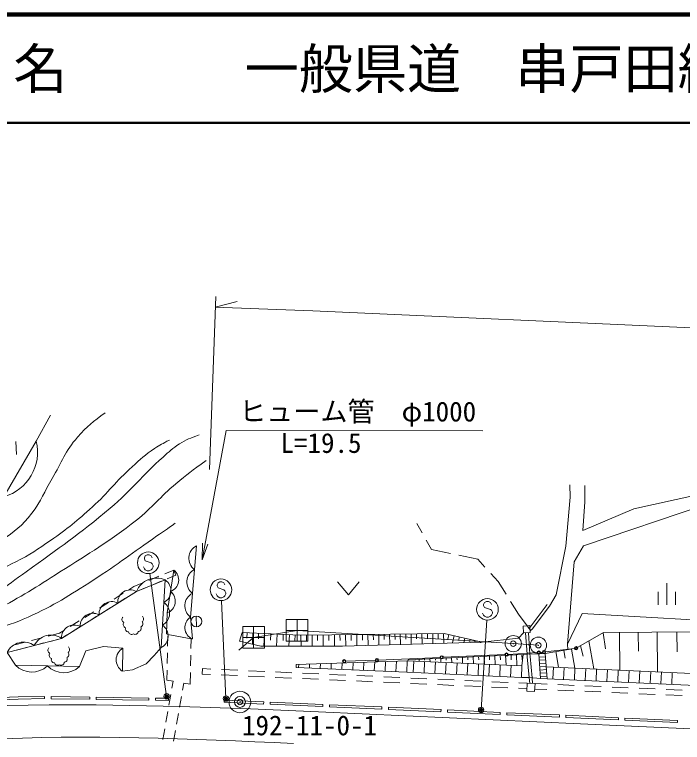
# Model space of a CAD drawing. Units: millimetres, scale not verified. Extents: x 40000 to 680000, y 20000 to 380000.
# Drawn here: x 195481 to 257174, y 312787 to 380000 of the extents above; entities that cross this region are included whole.
import ezdxf
from ezdxf.enums import TextEntityAlignment as Align

# ---------------------------------------------------------------- set-up
doc = ezdxf.new("R2010")
doc.units = ezdxf.units.MM
doc.header["$LTSCALE"] = 1000
doc.header["$PDMODE"] = 32
doc.header["$PDSIZE"] = 500
doc.linetypes.add('CHAIN', pattern=[18.5, 12, -1.5, 3.5, -1.5])
for name, color, linetype, lineweight in [('M-BGD', 7, 'Continuous', 13), ('M-BMK', 2, 'Continuous', 13), ('M-BMK-ROW', 30, 'Continuous', 13), ('M-BMK-SRVR', 3, 'Continuous', 13), ('M-STR-HTXT', 7, 'Continuous', 13), ('M-STR-STR1', 1, 'Continuous', 13), ('M-STR-STRC', 7, 'Continuous', 13), ('M-TTL', 2, 'Continuous', 140), ('M-TTL-LINE', 7, 'Continuous', 50)]:
    doc.layers.add(name, color=color, linetype=linetype, lineweight=lineweight)
doc.layers.add('M-TTL-TXT', color=7, linetype='Continuous')
doc.styles.add('ＭＳ ゴシック', font='')
doc.styles.get('ＭＳ ゴシック').set_extended_font_data('MS Gothic')

# ---------------------------------------------------------------- blocks, each defined once
blk = doc.blocks.new('open_arrow')
at = {"color": 0, "linetype": 'Continuous', "lineweight": -2}
blk.add_lwpolyline([(7.5, 1.25), (0, 0), (7.5, -1.25)], dxfattribs=at)

msp = doc.modelspace()

# ---------------------------------------------------------------- linework, layer by layer
at = {"layer": 'M-BGD'}
for p, q in [((195596, 340572), (195650, 339373)), ((233124, 332150), (232649, 332996)), ((233990, 330606), (233515, 331452)), ((235736, 330244), (233990, 330606)), ((238266, 329720), (236520, 330082)), ((238934, 328983), (238266, 329720)), ((209367, 328359), (210190, 328699)), ((210381, 328237), (210190, 328699)), ((207889, 327747), (208813, 328129)), ((209578, 327905), (210381, 328237)), ((240141, 327654), (239472, 328391)), ((206511, 327177), (207334, 327518)), ((208099, 327293), (209023, 327675)), ((225318, 327630), (226318, 326430)), ((226318, 326430), (227318, 327630)), ((240878, 326486), (240141, 327654)), ((255736, 327498), (255736, 325498)), ((206032, 326877), (206511, 327177)), ((206247, 326422), (206741, 326731)), ((206741, 326731), (207545, 327064)), ((254936, 326698), (254936, 325498)), ((256536, 326698), (256536, 325498)), ((204676, 326029), (205524, 326559)), ((204891, 325573), (205739, 326104)), ((203320, 325180), (204167, 325710)), ((242042, 324643), (241305, 325810)), ((201963, 324331), (202811, 324862)), ((203535, 324725), (204382, 325255)), ((243113, 323179), (242042, 324643)), ((200607, 323482), (201455, 324013)), ((202178, 323876), (203026, 324406)), ((212252, 324461), (212298, 323462)), ((200822, 323027), (201670, 323558)), ((198596, 322597), (199619, 322864)), ((199619, 322864), (200098, 323164)), ((199820, 322400), (200313, 322709)), ((216970, 322931), (216944, 322402)), ((217499, 322906), (217448, 321848)), ((218028, 322880), (218002, 322351)), ((218557, 322854), (218499, 321668)), ((219150, 322825), (219121, 322232)), ((219743, 322797), (219689, 321670)), ((220307, 322769), (220279, 322206)), ((220870, 322742), (220818, 321672)), ((221405, 322716), (221379, 322181)), ((221940, 322695), (221948, 321674)), ((222450, 322699), (222454, 322189)), ((222960, 322703), (222969, 321676)), ((223473, 322707), (223478, 322194)), ((223987, 322712), (223995, 321678)), ((224503, 322716), (224508, 322199)), ((225020, 322720), (225028, 321681)), ((225540, 322724), (225544, 322205)), ((226059, 322729), (226068, 321690)), ((226579, 322733), (226583, 322214)), ((227098, 322737), (227106, 321720)), ((227607, 322741), (227611, 322233)), ((228115, 322749), (228132, 321749)), ((228615, 322757), (228624, 322257)), ((229115, 322765), (229131, 321777)), ((229615, 322773), (229623, 322279)), ((230115, 322781), (230131, 321805)), ((230615, 322789), (230623, 322301)), ((231115, 322797), (231131, 321834)), ((231615, 322805), (231623, 322323)), ((232115, 322813), (232130, 321862)), ((232615, 322821), (232623, 322346)), ((233115, 322829), (233130, 321891)), ((233615, 322837), (233622, 322368)), ((234115, 322845), (234130, 321919)), ((234615, 322853), (234622, 322390)), ((235115, 322861), (235129, 321947)), ((235603, 322761), (235500, 322316)), ((236090, 322648), (235933, 321970)), ((242821, 320933), (242675, 322903)), ((243090, 320953), (242944, 322923)), ((249849, 322912), (250057, 321441)), ((251361, 322937), (251390, 319467)), ((253097, 322952), (253111, 321217)), ((254832, 322966), (254862, 319310)), ((256660, 322982), (256676, 321153)), ((195499, 321789), (196467, 322042)), ((197047, 322193), (198015, 322446)), ((197211, 321719), (198178, 321972)), ((198759, 322123), (199820, 322400)), ((209616, 321669), (209638, 322588)), ((211778, 321450), (211799, 322369)), ((211907, 322349), (211799, 322369)), ((236577, 322535), (236498, 322196)), ((237064, 322421), (236966, 322000)), ((237551, 322308), (237502, 322097)), ((238038, 322195), (238000, 322029)), ((238525, 322082), (238506, 321999)), ((248533, 322161), (248984, 319576)), ((195663, 321315), (196630, 321568)), ((246213, 321292), (246334, 320569)), ((246936, 321414), (247231, 319656)), ((247759, 321718), (247992, 320753)), ((209578, 320069), (209602, 321069)), ((211740, 319850), (211763, 320850)), ((236346, 320627), (236357, 320401)), ((236846, 320650), (236871, 320107)), ((237345, 320674), (237358, 320402)), ((237845, 320697), (237875, 320062)), ((238344, 320720), (238359, 320403)), ((238844, 320744), (238878, 320018)), ((239343, 320767), (239360, 320404)), ((239843, 320791), (239881, 319974)), ((240342, 320814), (240361, 320406)), ((240841, 320837), (240884, 319930)), ((241341, 320861), (241362, 320407)), ((241840, 320884), (241887, 319885)), ((242340, 320908), (242363, 320408)), ((242452, 320913), (242347, 319865)), ((242821, 320933), (242452, 320913)), ((243912, 320969), (243090, 320953)), ((244525, 320706), (243934, 320670)), ((245489, 321171), (245732, 319724)), ((221720, 319712), (221733, 320002)), ((222719, 319668), (222735, 320035)), ((223718, 319624), (223738, 320067)), ((224717, 319579), (224740, 320100)), ((225716, 319535), (225742, 320132)), ((226715, 319491), (226745, 320165)), ((227714, 319447), (227747, 320198)), ((228713, 319403), (228750, 320230)), ((229712, 319359), (229752, 320263)), ((230711, 319315), (230754, 320295)), ((231710, 319271), (231757, 320328)), ((232306, 319243), (232354, 320306)), ((232850, 320463), (232859, 320284)), ((233305, 319198), (233353, 320262)), ((233350, 320486), (233354, 320397)), ((233849, 320510), (233862, 320239)), ((234304, 319152), (234352, 320218)), ((234349, 320533), (234355, 320398)), ((234848, 320556), (234865, 320195)), ((235303, 319107), (235351, 320174)), ((235348, 320580), (235356, 320399)), ((235847, 320603), (235868, 320151)), ((236302, 319061), (236350, 320130)), ((237301, 319016), (237350, 320086)), ((238300, 318970), (238349, 320041)), ((239299, 318925), (239348, 319997)), ((240298, 318879), (240347, 319953)), ((244546, 320407), (243955, 320371)), ((244568, 320108), (243977, 320071)), ((209543, 318550), (209564, 319470)), ((212812, 319102), (212834, 319602)), ((213597, 319567), (212834, 319602)), ((216094, 319455), (214596, 319522)), ((218592, 319342), (217093, 319410)), ((221089, 319230), (219591, 319297)), ((241297, 318834), (241346, 319909)), ((242296, 318788), (242345, 319865)), ((244590, 319809), (243999, 319772)), ((244612, 319509), (244020, 319473)), ((244592, 319775), (285209, 317933)), ((245200, 318647), (245250, 319746)), ((246199, 318601), (246249, 319700)), ((247198, 318556), (247248, 319655)), ((248197, 318511), (248247, 319610)), ((249196, 318465), (249246, 319564)), ((250195, 318420), (250245, 319519)), ((251194, 318375), (251244, 319474)), ((252193, 318329), (252243, 319428)), ((253192, 318284), (253242, 319383)), ((254191, 318239), (254241, 319338)), ((255190, 318194), (255240, 319292)), ((211700, 318163), (211726, 319250)), ((213574, 319068), (212812, 319102)), ((216072, 318955), (214573, 319023)), ((218569, 318843), (217071, 318910)), ((221067, 318731), (219568, 318798)), ((223564, 318618), (222066, 318686)), ((223587, 319118), (222088, 319185)), ((226084, 319005), (224586, 319073)), ((228582, 318893), (227083, 318960)), ((231079, 318780), (229581, 318848)), ((233577, 318668), (232078, 318735)), ((236074, 318555), (234576, 318623)), ((243063, 318243), (243015, 318771)), ((243335, 318230), (243288, 318752)), ((244633, 319210), (244042, 319174)), ((244655, 318911), (244063, 318874)), ((256189, 318148), (256239, 319247)), ((210129, 318445), (209543, 318550)), ((210129, 318445), (210016, 317802)), ((211114, 318268), (211001, 317627)), ((211700, 318163), (211114, 318268)), ((226062, 318506), (224563, 318573)), ((228559, 318393), (227061, 318461)), ((231057, 318281), (229558, 318348)), ((233554, 318168), (232056, 318236)), ((236052, 318056), (234553, 318123)), ((238549, 317944), (237051, 318011)), ((238572, 318443), (237073, 318511)), ((241069, 318331), (239571, 318398)), ((242831, 318251), (242068, 318286)), ((244674, 318170), (243557, 318220)), ((247171, 318058), (245673, 318125)), ((249669, 317946), (248170, 318014)), ((241047, 317831), (239548, 317899)), ((242808, 317752), (242046, 317786)), ((244651, 317671), (243534, 317721)), ((247149, 317559), (245650, 317626)), ((249646, 317447), (248148, 317514)), ((252144, 317335), (250645, 317402)), ((252166, 317835), (250668, 317902)), ((254641, 317223), (253143, 317290)), ((254664, 317723), (253165, 317790)), ((257161, 317611), (255663, 317678)), ((198866, 316827), (198869, 317027)), ((198869, 317027), (202430, 316970)), ((203024, 316767), (203028, 316967)), ((203028, 316967), (207892, 316889)), ((208502, 316681), (208504, 316881)), ((208504, 316881), (209706, 316867)), ((209913, 317211), (209740, 316226)), ((210897, 317036), (210724, 316051)), ((214845, 316494), (214854, 316694)), ((214854, 316694), (218496, 316536)), ((257139, 317112), (255640, 317179)), ((219095, 316312), (219104, 316512)), ((219104, 316512), (223963, 316305)), ((224560, 316074), (224569, 316273)), ((224569, 316273), (229417, 316062)), ((230009, 315838), (230018, 316037)), ((230018, 316037), (234880, 315819)), ((209636, 315635), (209463, 314650)), ((210620, 315460), (210447, 314475)), ((235475, 315587), (235484, 315787)), ((235484, 315787), (240346, 315562)), ((240942, 315335), (240950, 315535)), ((240950, 315535), (245814, 315322)), ((246400, 315095), (246410, 315295)), ((246410, 315295), (251263, 315069)), ((251856, 314844), (251865, 315044)), ((251865, 315044), (256721, 314825)), ((209359, 314059), (209186, 313074)), ((210343, 313884), (210170, 312899))]:
    msp.add_line(p, q, dxfattribs=at)
for points in [[(190785, 332581), (192873, 333251), (194491, 335481), (197486, 340608), (198815, 343002)], [(246768, 336571), (246798, 335424), (246415, 330906), (245496, 326413), (244909, 325377)], [(258785, 336032), (258415, 335633), (252690, 334344), (247973, 332347), (248148, 334993), (248143, 336509)], [(246583, 321355), (246547, 321859), (247186, 329460), (248025, 330939), (259327, 334747), (261274, 335921)], [(212273, 330950), (211721, 324354), (211907, 322349)], [(209642, 322757), (209512, 322804), (209565, 324752), (210190, 328699)], [(242943, 323298), (243095, 323427), (244694, 325540)], [(243119, 323092), (243292, 323241), (244909, 325377)], [(249872, 322925), (263308, 323037), (264707, 324063), (284656, 324042), (285044, 323344), (288106, 323700), (305684, 322810)], [(242501, 322896), (242042, 322429), (238672, 322048), (225783, 321682), (218218, 321667), (216261, 322126), (216500, 322954), (221861, 322694), (227728, 322742), (235167, 322862), (238672, 322048)], [(244503, 321006), (247346, 321482), (249872, 322925)], [(231812, 320330), (231851, 320416), (242452, 320913)], [(243015, 318771), (242843, 320691), (242821, 320933), (243090, 320957)], [(243288, 318752), (243112, 320715), (243090, 320957)], [(243912, 320969), (244503, 321006), (244673, 318671)], [(243912, 320969), (244076, 318695), (244673, 318671)], [(221490, 319722), (221482, 319994), (231812, 320330), (242347, 319865)], [(221490, 319722), (231710, 319271), (242296, 318788), (242347, 319865)], [(242296, 318788), (243015, 318771), (244076, 318695)], [(244673, 318671), (285159, 316834), (285209, 317933)], [(193385, 316900), (195823, 316994), (198249, 317039)], [(193392, 316700), (195829, 316794), (198253, 316839), (198249, 317039)], [(198866, 316827), (202426, 316770), (202430, 316970)], [(203024, 316767), (207888, 316689), (207892, 316889)], [(208502, 316681), (209704, 316667), (209706, 316867)], [(214845, 316494), (218487, 316336), (218496, 316536)], [(219095, 316312), (223954, 316106), (223963, 316305)], [(224560, 316074), (229408, 315862), (229417, 316062)], [(230009, 315838), (234871, 315619), (234880, 315819)], [(235475, 315587), (240337, 315362), (240346, 315562)], [(240942, 315335), (245805, 315122), (245814, 315322)], [(246400, 315095), (251253, 314869), (251263, 315069)], [(251856, 314844), (256712, 314625), (256721, 314825)]]:
    msp.add_lwpolyline(points, dxfattribs=at)
for points in [[(209396, 327791), (206741, 326731), (199820, 322400), (194795, 321089), (195561, 319912), (201482, 319794), (202064, 321249), (203696, 321635), (205497, 321484), (205437, 319383), (206389, 319489), (207641, 320057), (208369, 320803), (209009, 321540)], [(242501, 322896), (242451, 323538), (243064, 323586), (243115, 322944)], [(243557, 318220), (243523, 317498), (242798, 317532), (242832, 318254)]]:
    msp.add_lwpolyline(points, close=True, dxfattribs=at)
msp.add_circle((212275, 323962), 500, dxfattribs=at)
for centre, radius, start, end in [((193336, 339594), 4273, 285.68537, 13.71868), ((212893, 329791), 1314, 118.13644, 232.29648), ((209509, 327796), 1132, 289.02685, 52.98552), ((212709, 327593), 1314, 118.13644, 232.29648), ((208588, 325958), 2003, 66.21341, 157.2959), ((208725, 326787), 1208, 296.67413, 56.23549), ((206177, 325708), 1168, 61.13608, 182.93821), ((209197, 325822), 1132, 289.02685, 52.98552), ((212525, 325394), 1314, 118.13644, 232.29648), ((204447, 324625), 1168, 61.13608, 182.93821), ((208596, 324703), 1208, 296.67413, 56.23549), ((202716, 323543), 1168, 61.13608, 182.93821), ((205716, 324149), 316, 135.54242, 241.07275), ((207085, 324211), 316, 304.12124, 49.65157), ((212356, 323402), 1145, 123.70994, 246.88019), ((200986, 322460), 1168, 61.13608, 182.93821), ((205857, 323699), 341, 149.3265, 249.26598), ((205986, 323266), 275, 155.56614, 273.63862), ((206896, 323308), 275, 271.55537, 29.62786), ((206986, 323750), 341, 295.92801, 35.86749), ((208467, 322619), 1208, 296.67413, 56.23549), ((198842, 321004), 1704, 55.01442, 154.24062), ((206289, 323044), 290, 190.39399, 306.87503), ((206617, 323055), 287, 237.52324, 355.59573), ((196330, 320348), 1704, 55.01442, 154.24062), ((198881, 321301), 316, 135.54242, 241.07275), ((200249, 321363), 316, 304.12124, 49.65157), ((206087, 320415), 1221, 118.91893, 237.80047), ((199021, 320851), 341, 149.3265, 249.26598), ((200150, 320902), 341, 295.92801, 35.86749), ((199151, 320419), 275, 155.56614, 273.63862), ((199453, 320196), 290, 190.39399, 306.87503), ((199781, 320207), 287, 237.52324, 355.59573), ((200060, 320460), 275, 271.55537, 29.62786), ((197072, 321409), 2126, 224.72452, 312.97568), ((200032, 321349), 2126, 224.72452, 312.97568)]:
    msp.add_arc(centre, radius, start, end, dxfattribs=at)
for points, knots in [([(183301, 329437), (184337, 329778), (184673, 329877), (185576, 330051), (186647, 330257), (187266, 330266), (188355, 330311), (189801, 330372), (190670, 329844), (192059, 330251), (193000, 330527), (193485, 330847), (194281, 331421), (195477, 332282), (196182, 332781), (197079, 333950), (197964, 335106), (198205, 335923), (198953, 337172), (199851, 338674), (200140, 339679), (201305, 340984), (202209, 341996), (202702, 342405), (203862, 343231)], [0, 0, 0, 0, 1, 1, 1, 2, 2, 2, 3, 3, 3, 4, 4, 4, 5, 5, 5, 6, 6, 6, 7, 7, 7, 8, 8, 8, 8]), ([(185139, 321587), (188104, 323115), (188961, 323544), (191299, 324990), (193413, 326296), (194553, 327102), (196568, 328556), (199647, 330779), (201415, 331979), (204320, 334426), (206349, 336135), (207210, 337397), (209208, 339143), (209773, 339637), (210069, 339948), (210704, 340347), (211370, 340765), (211675, 340875), (212530, 341195)], [0, 0, 0, 0, 1, 1, 1, 2, 2, 2, 3, 3, 3, 4, 4, 4, 5, 5, 5, 6, 6, 6, 6]), ([(209787, 340710), (209133, 340380), (208935, 340260), (208416, 339926), (207536, 339362), (207118, 338935), (206339, 338238), (204820, 336879), (204176, 335901), (202667, 334529), (201240, 333232), (200395, 332546), (198813, 331443), (197605, 330602), (196922, 330121), (195603, 329469), (194498, 328923), (193879, 328569), (192682, 328278), (191636, 328024), (191012, 328057), (189935, 328040), (188604, 328018), (187854, 328091), (186534, 328264), (185346, 328418), (184925, 328506), (183518, 328822)], [0, 0, 0, 0, 1, 1, 1, 2, 2, 2, 3, 3, 3, 4, 4, 4, 5, 5, 5, 6, 6, 6, 7, 7, 7, 8, 8, 8, 9, 9, 9, 9]), ([(213175, 338828), (211826, 337844), (211452, 337552), (210392, 336678), (208893, 335442), (208258, 334512), (206732, 333310), (204115, 331250), (202478, 330321), (199669, 328529), (197411, 327087), (196154, 326249), (193760, 325045), (191431, 323875), (190110, 323239), (187686, 322280), (186655, 321873), (186309, 321730), (185031, 321280)], [0, 0, 0, 0, 1, 1, 1, 2, 2, 2, 3, 3, 3, 4, 4, 4, 5, 5, 5, 6, 6, 6, 6]), ([(185563, 320738), (188153, 321620), (188840, 321881), (190977, 322495), (191920, 322766), (192465, 322865), (193400, 323162), (194719, 323582), (195472, 323797), (196735, 324363), (199198, 325467), (200471, 326320), (202745, 327774), (205101, 329281), (206332, 330259), (208631, 331851), (209290, 332308), (209495, 332450), (210318, 333020)], [0, 0, 0, 0, 1, 1, 1, 2, 2, 2, 3, 3, 3, 4, 4, 4, 5, 5, 5, 6, 6, 6, 6])]:
    msp.add_open_spline(points, degree=3, knots=knots, dxfattribs=at)
at = {"layer": 'M-BMK', "linetype": 'CHAIN'}
msp.add_lwpolyline([(221250, 312688), (219463, 312768), (217676, 312847), (215888, 312922), (214101, 312994), (212313, 313060), (210525, 313120), (208737, 313171), (206949, 313213), (205160, 313244), (203372, 313263), (201583, 313268), (199794, 313259), (198005, 313233), (196217, 313189), (194429, 313127)], dxfattribs=at)
at = {"layer": 'M-BMK-ROW'}
for p, q in [((220571, 322127), (220571, 324127)), ((220571, 324127), (222571, 324127)), ((221571, 324127), (221571, 322127)), ((222571, 324127), (222571, 322127)), ((216561, 321486), (216561, 323486)), ((216561, 323486), (218561, 323486)), ((217561, 323486), (217561, 321486)), ((218561, 323486), (218561, 321486)), ((220571, 323127), (222571, 323127)), ((216561, 322486), (218561, 322486)), ((222571, 322127), (220571, 322127)), ((218561, 321486), (216561, 321486))]:
    msp.add_line(p, q, dxfattribs=at)
for points in [[(308404, 327322), (301909, 327270), (284747, 327350), (284495, 328041), (282718, 328289), (276953, 327614), (275071, 326254), (274691, 325273), (269855, 325283), (269662, 324729), (264026, 324708), (264020, 323779), (247911, 324702), (246547, 321859)], [(243868, 321761), (241543, 321908), (221571, 323127), (217561, 322486), (216191, 321294)]]:
    msp.add_lwpolyline(points, dxfattribs=at)
for centre in [(241543, 321908), (243868, 321761)]:
    msp.add_circle(centre, 750, dxfattribs=at)
for p in [(241543, 321908), (243868, 321761)]:
    msp.add_point(p, dxfattribs=at)
at = {"layer": 'M-BMK-SRVR'}
for radius in [1000, 500]:
    msp.add_circle((216299, 316523), radius, dxfattribs=at)
msp.add_point((216299, 316523), dxfattribs=at)
at = {"layer": 'M-STR-HTXT'}
for p, q in [((213490, 338003), (214063, 353976)), ((214027, 352976), (216046, 353508)), ((303641, 349038), (223039, 352648)), ((209528, 317044), (207970, 328372)), ((215010, 316842), (214596, 325867)), ((238579, 315793), (239096, 324073))]:
    msp.add_line(p, q, dxfattribs=at)
for points in [[(223039, 352648), (218043, 352839), (214027, 352976)], [(212799, 329661), (215028, 341604), (238732, 341571)]]:
    msp.add_lwpolyline(points, dxfattribs=at)
for centre, radius in [((209528, 317044), 150), ((209528, 317044), 120), ((209528, 317044), 90), ((209528, 317044), 60), ((209528, 317044), 30), ((209528, 317044), 20), ((215010, 316842), 150), ((215010, 316842), 120), ((215010, 316842), 90), ((215010, 316842), 60), ((215010, 316842), 30), ((215010, 316842), 20), ((238579, 315793), 150), ((238579, 315793), 120), ((238579, 315793), 90), ((238579, 315793), 60), ((238579, 315793), 30), ((238579, 315793), 20)]:
    msp.add_circle(centre, radius, dxfattribs=at)
for p in [(209528, 317044), (215010, 316842), (238579, 315793)]:
    msp.add_point(p, dxfattribs=at)
at = {"layer": 'M-STR-STR1', "color": 7}
msp.add_line((211799, 322369), (209642, 322757), dxfattribs=at)
at = {"layer": 'M-STR-STRC'}
for p, q in [((207742, 330101), (207560, 330010)), ((207923, 330101), (207742, 330101)), ((208105, 330010), (207923, 330101)), ((207560, 330010), (207469, 329828)), ((207469, 329828), (207469, 329737)), ((207469, 329737), (207560, 329555)), ((207560, 329555), (208105, 329374)), ((208196, 329828), (208105, 330010)), ((208105, 329374), (208196, 329283)), ((207469, 328828), (207378, 329010)), ((207560, 328737), (207469, 328828)), ((207742, 328646), (207560, 328737)), ((208105, 328737), (207923, 328646)), ((208196, 328828), (208105, 328737)), ((208196, 329283), (208287, 329101)), ((208287, 329010), (208196, 328828)), ((208287, 329101), (208287, 329010)), ((207923, 328646), (207742, 328646)), ((214276, 327518), (214185, 327336)), ((214185, 327336), (214185, 327245)), ((214458, 327609), (214276, 327518)), ((214640, 327609), (214458, 327609)), ((214822, 327518), (214640, 327609)), ((214913, 327336), (214822, 327518)), ((214185, 327245), (214276, 327063)), ((214276, 327063), (214822, 326881)), ((214822, 326881), (214913, 326790)), ((214913, 326790), (215004, 326609)), ((214185, 326336), (214095, 326518)), ((214276, 326245), (214185, 326336)), ((214458, 326154), (214276, 326245)), ((214640, 326154), (214458, 326154)), ((214822, 326245), (214640, 326154)), ((214913, 326336), (214822, 326245)), ((215004, 326518), (214913, 326336)), ((215004, 326609), (215004, 326518)), ((238886, 325714), (238795, 325532)), ((238795, 325532), (238795, 325441)), ((238795, 325441), (238886, 325260)), ((239068, 325805), (238886, 325714)), ((239250, 325805), (239068, 325805)), ((239432, 325714), (239250, 325805)), ((239523, 325532), (239432, 325714)), ((238795, 324532), (238705, 324714)), ((238886, 325260), (239432, 325078)), ((239432, 325078), (239523, 324987)), ((239523, 324987), (239614, 324805)), ((239614, 324714), (239523, 324532)), ((239614, 324805), (239614, 324714)), ((238886, 324441), (238795, 324532)), ((239068, 324351), (238886, 324441)), ((239250, 324351), (239068, 324351)), ((239432, 324441), (239250, 324351)), ((239523, 324532), (239432, 324441)), ((247197, 321465), (244532, 321155)), ((234792, 320640), (229102, 320395)), ((240781, 320898), (235091, 320653)), ((243752, 321077), (241080, 320913)), ((228802, 320383), (226088, 320289))]:
    msp.add_line(p, q, dxfattribs=at)
msp.add_lwpolyline([(327663, 310661), (322229, 311037), (316904, 311354), (311298, 311647), (251800, 314324), (223564, 315612), (217264, 315896), (210734, 316101), (203032, 316258), (198666, 316264), (194787, 316193), (190907, 316005)], dxfattribs=at)
for centre, radius in [((207833, 329374), 1000), ((214549, 326881), 1000), ((239159, 325078), 1000), ((244383, 321138), 150), ((247346, 321482), 150), ((247346, 321482), 120), ((247346, 321482), 100), ((234941, 320646), 150), ((234941, 320646), 120), ((234941, 320646), 100), ((240930, 320904), 150), ((240930, 320904), 120), ((240930, 320904), 100), ((243902, 321086), 150), ((243902, 321086), 120), ((243902, 321086), 100), ((244383, 321138), 120), ((244383, 321138), 100), ((225938, 320284), 150), ((225938, 320284), 120), ((225938, 320284), 100), ((228952, 320388), 150), ((228952, 320388), 120), ((228952, 320388), 100)]:
    msp.add_circle(centre, radius, dxfattribs=at)
at = {"layer": 'M-TTL'}
msp.add_line((680000, 380000), (40000, 380000), dxfattribs=at)
at = {"layer": 'M-TTL-LINE'}
msp.add_line((40000, 370000), (680000, 370000), dxfattribs=at)

# ---------------------------------------------------------------- block references
at = {"layer": 'M-STR-HTXT', "xscale": 200, "yscale": 200, "rotation": 79.4}
msp.add_blockref('open_arrow', (212799, 329661), dxfattribs=at)

# ---------------------------------------------------------------- texts
at = {"layer": 'M-BMK-SRVR', "color": 7, "style": 'ＭＳ ゴシック'}
msp.add_text('192-11-0-1', height=1833, dxfattribs=at).set_placement((216492, 312897), align=Align.BOTTOM_LEFT)
at = {"layer": 'M-STR-HTXT', "style": 'ＭＳ ゴシック'}
msp.add_text('ヒューム管\u3000φ1000', height=1833, rotation=359.921, dxfattribs=at).set_placement((216233, 341902), align=Align.BOTTOM_LEFT)
msp.add_text('L=19.5', height=1833, dxfattribs=at).set_placement((220047, 338971), align=Align.BOTTOM_LEFT)
at = {"layer": 'M-TTL-TXT', "style": 'ＭＳ ゴシック'}
for s, p in [('路 線 名', (180380, 375000)), ('一般県道\u3000串戸田線', (216734, 375000))]:
    msp.add_text(s, height=3666, dxfattribs=at).set_placement(p, align=Align.MIDDLE_LEFT)

doc.saveas('drawing.dxf')
